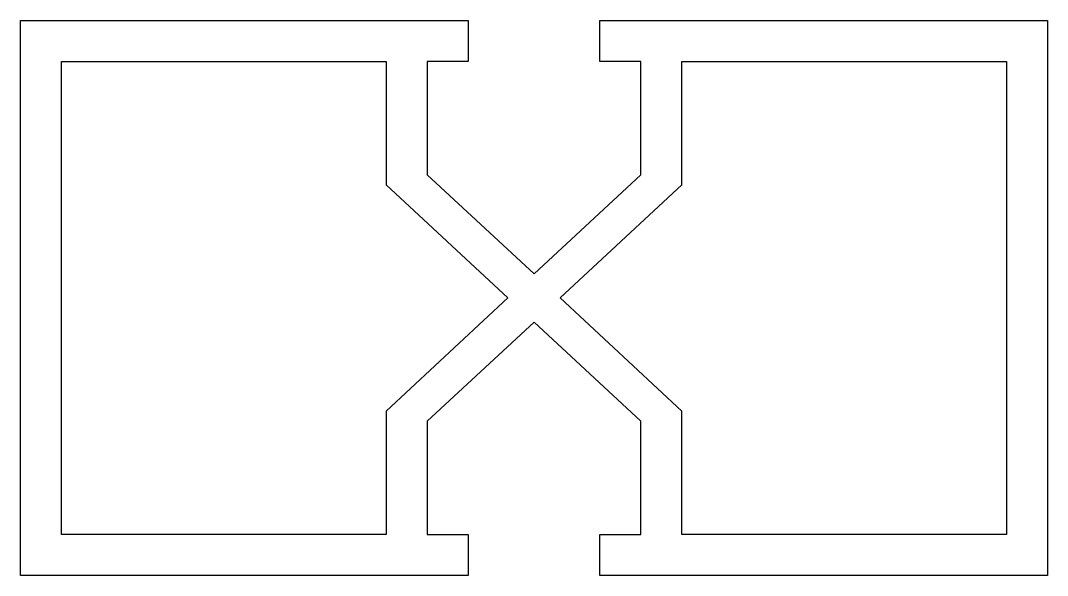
# Model space of a CAD drawing. Extents: x 1524.6 to 1574.6, y 3239.8 to 3266.8.
import ezdxf

# ---------------------------------------------------------------- set-up
doc = ezdxf.new("R2010")
doc.units = 0
doc.layers.add('ANA', color=220, linetype='CONTINUOUS')

msp = doc.modelspace()

# ---------------------------------------------------------------- linework, layer by layer
at = {"layer": 'ANA'}
for points in [[(1544.434, 3241.782), (1546.434, 3241.782), (1546.434, 3239.782), (1524.634, 3239.782), (1524.634, 3266.782), (1546.434, 3266.782), (1546.434, 3264.782), (1544.434, 3264.782), (1544.434, 3259.282), (1549.634, 3254.459), (1554.834, 3259.282), (1554.834, 3264.782), (1552.834, 3264.782), (1552.834, 3266.782), (1574.634, 3266.782), (1574.634, 3239.782), (1552.834, 3239.782), (1552.834, 3241.782), (1554.834, 3241.782), (1554.834, 3247.282), (1549.634, 3252.104), (1544.434, 3247.282)], [(1526.634, 3241.782), (1526.634, 3264.782), (1542.434, 3264.782), (1542.434, 3258.782), (1548.364, 3253.282), (1542.434, 3247.782), (1542.434, 3241.782)], [(1572.634, 3241.782), (1556.834, 3241.782), (1556.834, 3247.782), (1550.903, 3253.282), (1556.834, 3258.782), (1556.834, 3264.782), (1572.634, 3264.782)]]:
    msp.add_lwpolyline(points, close=True, dxfattribs=at)

doc.saveas('drawing.dxf')
